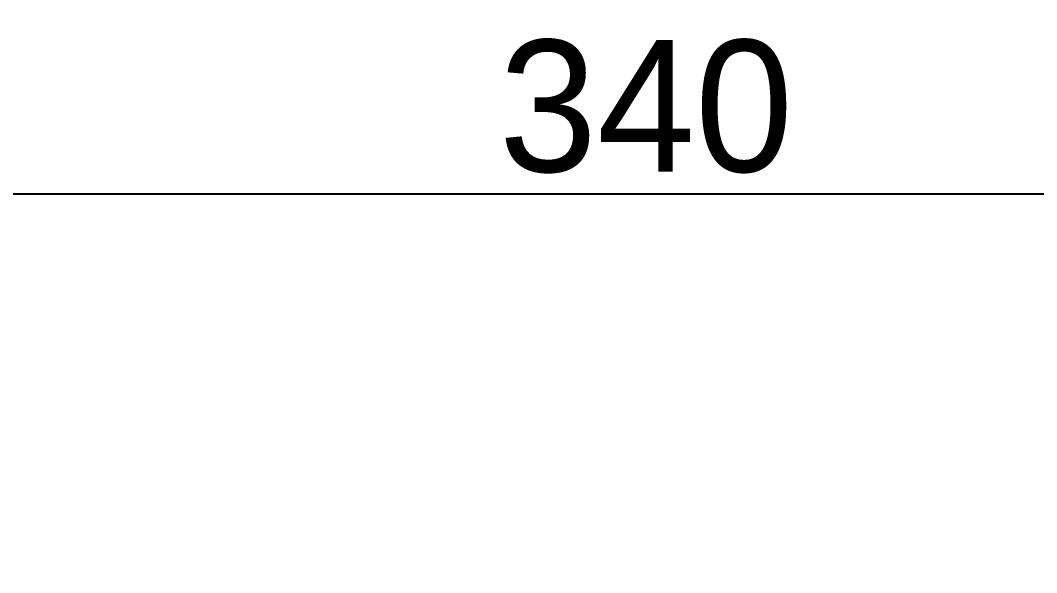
# Model space of a CAD drawing. Header units: millimetres. Extents: x 4086 to 8300, y 123 to 1549.
# Drawn here: x 6940.9 to 6994.8, y 846.6 to 875.9 of the extents above; entities that cross this region are included whole.
import ezdxf

# ---------------------------------------------------------------- set-up
doc = ezdxf.new("R2010")
doc.units = ezdxf.units.MM
doc.layers.add('尺寸标注', color=7, linetype='Continuous')
doc.styles.add('思源黑', font='SourceHanSansCN-Normal.ttf')
doc.dimstyles.new('尺寸标注_1_4比例', dxfattribs={"dimtxt": 7, "dimasz": 6, "dimexe": 2, "dimexo": 1.5, "dimgap": 1, "dimtad": 1, "dimdec": 1, "dimlfac": 4, "dimdsep": 46, "dimtxsty": '思源黑', "dimcen": 0.09, "dimadec": 0, "dimazin": 0, "dimtp": 0.01, "dimtm": 0.01, "dimtfac": 1, "dimtdec": 1, "dimtofl": 0, "dimtmove": 0, "dimatfit": 3, "dimfxl": 1, "dimtolj": 1, "dimarcsym": 0})

# ---------------------------------------------------------------- blocks, each defined once
blk = doc.blocks.new('*D766')
at = {"layer": 'Defpoints', "color": 0}
for p in [(7016.612, 866.691), (7016.612, 848.172), (6931.612, 843.804)]:
    blk.add_point(p, dxfattribs=at)
at = {"layer": '尺寸标注', "color": 0, "lineweight": -2}
for p, q in [((6931.612, 845.304), (6931.612, 868.691)), ((7016.612, 849.672), (7016.612, 868.691)), ((6937.612, 866.691), (7010.612, 866.691))]:
    blk.add_line(p, q, dxfattribs=at)
at = {"layer": '尺寸标注', "color": 0}
for points in [[(6937.612, 867.691), (6937.612, 865.691), (6931.612, 866.691)], [(7010.612, 865.691), (7010.612, 867.691), (7016.612, 866.691)]]:
    blk.add_solid(points, dxfattribs=at)
at = {"layer": '尺寸标注', "color": 0, "insert": (6974.112, 871.32), "char_height": 7, "attachment_point": 5, "style": '思源黑'}
blk.add_mtext('\\A1;340', dxfattribs=at)

msp = doc.modelspace()

# ---------------------------------------------------------------- dimensions: what is measured, and where the dimension line sits
at = {"layer": '尺寸标注'}
dim = msp.add_linear_dim(base=(7016.6121, 866.6912), p1=(6931.6121, 843.8044), p2=(7016.6121, 848.1721), dimstyle='尺寸标注_1_4比例', dxfattribs=at)
dim.commit()
dim.dimension.update_dxf_attribs({"geometry": '*D766', "text_midpoint": (6974.1121, 866.6912), "dimtype": 160})

doc.saveas('drawing.dxf')
